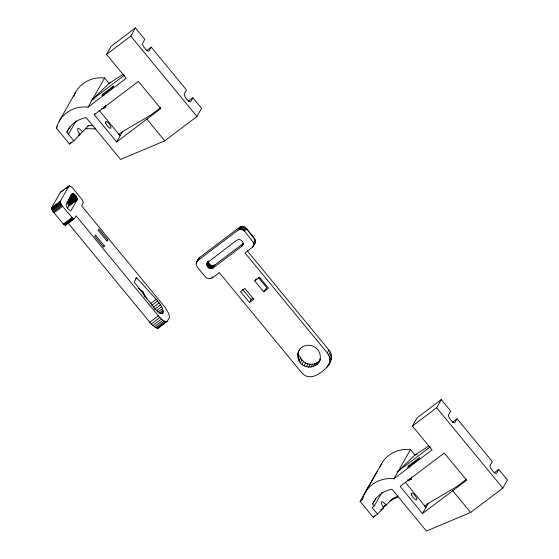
<?xml version="1.0" encoding="UTF-8"?>
<svg xmlns="http://www.w3.org/2000/svg" width="559" height="559" viewBox="0 0 559 559"><rect width="100%" height="100%" fill="white"/><g stroke="black" fill="none" stroke-linecap="round" stroke-linejoin="round"><path stroke-width="0.84" d="M328.161 365.726C330.767 361.862 330.25 356.495 327.308 352.96L245.031 252.989C248.972 249.992 258.307 244.437 254.303 238.169L246.253 228.393C244.73 226.521 241.865 225.913 239.769 227.157L199.158 257.846C197.509 260.48 194.539 264.016 197.257 267.055L205.307 276.838C209.751 281.897 215.753 275.259 219.198 272.506L301.476 372.483C309.358 381.776 320.041 374.041 326.715 367.438C331.194 362.973 333.534 355.3 328.944 350.081L247.225 250.781M243.298 244.066L241.677 246.365L213.245 267.817C209.122 270.905 204.433 264.463 208.262 261.158M241.677 246.365L243.312 243.479L214.88 264.938C212.259 267.069 207.934 264.477 208.514 261.172L206.879 264.051M252.402 247.385L253.744 244.821L253.611 242.844L244.618 231.272C243.095 229.407 240.23 228.792 238.134 230.042L197.523 260.725M66.668 223.733L65.55 225.263L63.356 224.068L53.329 212.043L51.91 209.562L51.582 207.787L60.393 192.233L69.302 185.595L72.174 187.454L82.096 199.668L83.305 202.61L81.691 205.922L165.408 307.778L168.657 313.445L169.475 316.443L169.405 317.498L167.141 321.481L157.841 328.287L155.681 327.672L151.272 324.038L68.03 222.999M167.141 321.481L165.485 321.67L164.29 321.159L161.425 319.042L158.358 315.793L76.087 215.816L74.466 218.625L72.614 218.094L61.937 205.53L60.519 203.05L60.19 201.282L69.302 185.595M136.634 277.739L134.181 282.064L155.451 309.42L159.909 313.103L162.096 313.732L162.802 313.431C164.22 308.142 159.203 303.209 156.192 299.289L136.634 277.739L135.558 278.55M101.675 108.285L103.31 108.677L105.637 107.272L105.812 105.595M407.532 479.915L409.167 480.307L411.494 478.902L411.669 477.225M56.403 128.116L56.438 127.92A30.857 29.089 29.6 0 1 88.029 107.16L126.208 78.302L106.552 54.419L111.185 46.264L135.425 27.95L144.788 39.326L142.524 43.623A5.108 1.579 52.9 0 0 145.438 49.003A5.108 1.579 52.9 0 0 149.071 50.932L151.223 47.145L186.461 89.957L184.309 93.744A5.108 1.579 52.9 0 0 186.685 99.139A5.108 1.579 52.9 0 0 190.745 101.57L192.904 97.783L201.589 108.341L196.964 116.489L164.765 140.833L120.562 159.42L86.198 117.656L85.143 117.823A28.369 26.741 29.6 0 0 67.241 131.358L66.828 132.301L73.83 140.812L69.526 144.068L56.403 128.116L57.249 126.62M360.101 501.374L362.295 499.55A30.857 29.089 29.6 0 1 393.885 478.79L432.065 449.932L412.409 426.049L417.042 417.894L441.282 399.58L450.645 410.956L448.381 415.253A5.108 1.579 52.9 0 0 451.295 420.634A5.108 1.579 52.9 0 0 454.928 422.562L457.08 418.775L492.318 461.587L490.166 465.374A5.108 1.579 52.9 0 0 492.542 470.769A5.108 1.579 52.9 0 0 496.602 473.2L498.761 469.413L507.446 479.971L502.82 488.119L470.622 512.463L426.419 531.05L392.055 489.286L391 489.453A28.369 26.741 29.6 0 0 373.098 502.988L372.685 503.932L374.32 505.923L372.168 507.551L377.535 514.07L373.23 517.327L360.101 501.374L376.689 472.194L377.765 471.384M67.464 208.451L68.792 205.782L66.856 202.085M72.39 193.589L66.144 204.573C66.207 207.193 68.38 209.988 70.832 210.869L77.303 199.759C77.296 197.208 73.83 191.534 71.07 194.588M197.816 260.41L199.158 257.846M242.48 245.513C244.891 242.061 239.867 237.673 236.667 240.279L207.445 262.604M318.616 362.539C321.893 357.746 320.209 350.842 315.576 347.558A11.494 10.838 29.6 0 0 301.783 347.398A11.494 10.838 29.6 0 0 298.723 360.289C302.629 369.702 317.75 369.206 320.482 359.095M330.837 360.862L326.715 367.438M107.768 239.839L107.069 241.083L98.125 230.21L98.824 228.973L107.768 239.839L106.448 240.838M104.358 245.862L103.66 247.099L94.716 236.233L95.414 234.997L104.358 245.862L103.282 246.673M158.532 327.993L159.287 326.666M59.219 121.107L75.8 91.928M66.828 132.301L70.231 126.32M68.464 134.293L76.115 120.821M88.029 107.16L104.61 77.974L109.096 83.417L110.689 82.725M106.552 54.419L130.792 36.104L135.425 27.95M102.814 94.101L101.878 95.75L112.645 87.616L113.575 85.967L102.814 94.101L103.862 95.372M94.289 114.763L138.408 81.418L160.768 108.586L116.649 141.93L94.289 114.763L94.988 113.533M116.649 141.93L122.463 131.686L150.63 115.196L160.503 107.726M196.433 262.339L198.522 258.593M196.181 263.289L196.999 261.85M207.082 263.296L208.304 261.137M206.844 264.847L208.479 261.961M206.984 265.637L208.619 262.751M207.284 266.384L208.926 263.506M207.738 267.069L209.38 264.183M208.325 267.649L209.967 264.77M209.017 268.11L210.659 265.225M209.786 268.425L211.428 265.539M210.596 268.579L212.238 265.693M211.414 268.565L213.056 265.686M212.203 268.39L213.845 265.504M213.245 267.817L214.88 264.938M238.134 230.042L239.769 227.157M239.035 229.623L240.677 226.744M211.791 278.075L212.616 276.628M240.021 229.407L241.663 226.521M241.048 229.393L242.683 226.507M242.061 229.581L243.696 226.702M243.018 229.973L244.653 227.094M243.885 230.546L245.52 227.667M244.618 231.272L246.253 228.393L255.253 239.965L253.611 242.844M253.786 243.836L255.421 240.95M253.744 244.821L255.386 241.942M253.038 246.638L255.128 242.886M249.468 302.51L253.779 299.254L244.835 288.388L240.531 291.637L249.468 302.51L251.103 299.631L253.045 298.164M299.037 360.89L300.679 358.012L297.807 353.721M300.309 362.791L301.944 359.912L300.679 358.012M302 364.482L303.642 361.596L301.944 359.912M304.005 365.803L305.647 362.924C310.476 365.544 317.128 364.321 320.251 359.661M306.227 366.711L307.869 363.825M308.575 367.158L310.217 364.272M310.944 367.123L312.579 364.244M313.222 366.613L314.864 363.734M315.325 365.649L316.96 362.763M317.149 364.272L318.784 361.387M327.308 352.96L328.944 350.081M328.608 354.909L330.243 352.03M329.475 357.061L331.11 354.182M329.866 359.311L331.508 356.432M329.775 361.575L331.417 358.696M365.076 492.738L381.657 463.558M362.253 499.746L363.105 498.251M372.685 503.932L375.662 498.698M374.32 505.923L381.972 492.451M393.885 478.79L410.467 449.604L414.946 455.054L417.342 454.006M412.409 426.049L436.649 407.735L441.282 399.58M408.671 465.731L407.735 467.38L418.495 459.246L419.432 457.597L408.671 465.731L409.719 467.003M422.499 513.56L466.625 480.216L444.265 453.049L400.146 486.393L422.499 513.56L428.32 503.317L456.479 486.826L466.36 479.356M254.736 280.904L259.474 277.327L268.418 288.192L263.68 291.77L254.736 280.904L256.308 278.892M263.68 291.77L266.825 287.752L258.412 277.523M69.526 144.068L71.217 142.321M73.83 140.812L80.035 134.405L79.427 133.601A5.674 1.754 52.9 0 1 77.834 128.612A5.674 1.754 52.9 0 1 82.194 131.491L82.487 131.875L78.798 134.663M82.487 131.875L88.762 125.391L92.836 125.475M373.23 517.327L374.921 515.58M383.027 507.209L384.739 505.441M377.535 514.07L383.74 507.663L383.132 506.859A5.674 1.754 52.9 0 1 381.538 501.87A5.674 1.754 52.9 0 1 385.899 504.749L386.192 505.133L383.118 507.453M386.192 505.133L392.467 498.649L397.973 496.043M398.301 471.013L414.946 455.054L428.816 445.991M146.591 50.652L151.223 47.145M91.159 100.354L124.552 75.109M87.532 126.32L88.762 125.391M78.19 135.795L80.035 134.405M118.592 134.614L122.463 131.686M63.768 190.151L60.393 192.233M65.752 188.649L69.064 186.14M188.264 101.284L192.904 97.783M51.582 207.787L60.19 201.282M51.554 208.248L60.162 201.743M51.659 208.849L60.267 202.344M51.91 209.562L60.519 203.05M70.986 195.021L72.97 193.519M70.741 195.699L73.39 193.7M52.28 210.352L60.889 203.846M69.896 197.013L73.872 194.008M69.092 198.445L74.396 194.441M52.763 211.19L61.371 204.685M68.31 199.975L74.934 194.972M53.329 212.043L61.937 205.53M67.52 201.589L75.465 195.58M53.964 212.867L62.573 206.355M67.366 202.742L75.975 196.237M67.821 203.427L76.429 196.915M68.205 204.098L76.814 197.586M68.505 204.734L77.114 198.221M68.701 205.3L77.31 198.794M68.792 205.782L77.401 199.27M68.694 206.271L77.303 199.759M63.356 224.068L71.964 217.556M64.005 224.606L72.614 218.094M64.606 224.991L73.215 218.485M65.13 225.214L73.739 218.709M65.55 225.263L74.466 218.625M150.385 303.684L156.192 299.289M151.727 305.487L157.687 300.98M153.187 307.394L159.147 302.887M154.508 309.358L160.468 304.851M156.282 310.804L161.579 306.8M157.806 312.139L162.445 308.631M159.042 313.285L163.011 310.28M160.622 313.669L163.27 311.663M149.749 322.298L158.358 315.793M161.872 313.732L163.2 312.733M151.272 324.038L159.881 317.526M152.817 325.548L161.425 319.042M154.312 326.777L162.921 320.272M155.681 327.672L164.29 321.159M156.876 328.182L165.485 321.67M157.841 328.287L166.449 321.781M452.448 422.283L457.08 418.775M397.016 471.985L430.409 446.739M380.665 509.983L383.74 507.663M398.043 496.874L389.735 501.157M424.449 506.244L428.32 503.317M494.121 472.914L498.761 469.413M122.966 74.361L109.096 83.417L92.452 99.383L94.017 98.684M85.275 128.661L95.875 128.877M104.61 77.974L100.753 77.771A30.857 29.089 29.6 0 0 73.662 96.616M410.467 449.604L406.61 449.401A30.857 29.089 29.6 0 0 380.036 466.87M103.946 107.028L105.637 107.272L105.525 105.924M409.803 478.658L411.494 478.902L411.382 477.554M104.051 106.685L105.637 107.272M409.908 478.315L411.494 478.902M303.642 361.596L305.647 362.924M138.492 288.451L142.65 291.365L146.94 299.121M130.792 36.104L196.964 116.489M436.649 407.735L502.82 488.119M146.87 119.095L164.765 140.833M452.727 490.725L470.622 512.463M99.411 110.626L120.129 135.802M405.268 482.256L425.986 507.432M242.697 289.394L251.103 299.631M298.073 357.921L299.505 360.066L299.198 359.465A11.494 10.838 29.6 0 1 300.239 348.578M142.65 291.365L144.802 296.927M411.669 495.064A4.255 1.314 52.9 0 0 416.469 499.963A4.255 1.314 52.9 0 0 414.044 494.456A4.255 1.314 52.9 0 0 411.669 495.064M105.812 123.434A4.255 1.314 52.9 0 0 110.612 128.332A4.255 1.314 52.9 0 0 108.187 122.826A4.255 1.314 52.9 0 0 105.812 123.434"/></g></svg>
